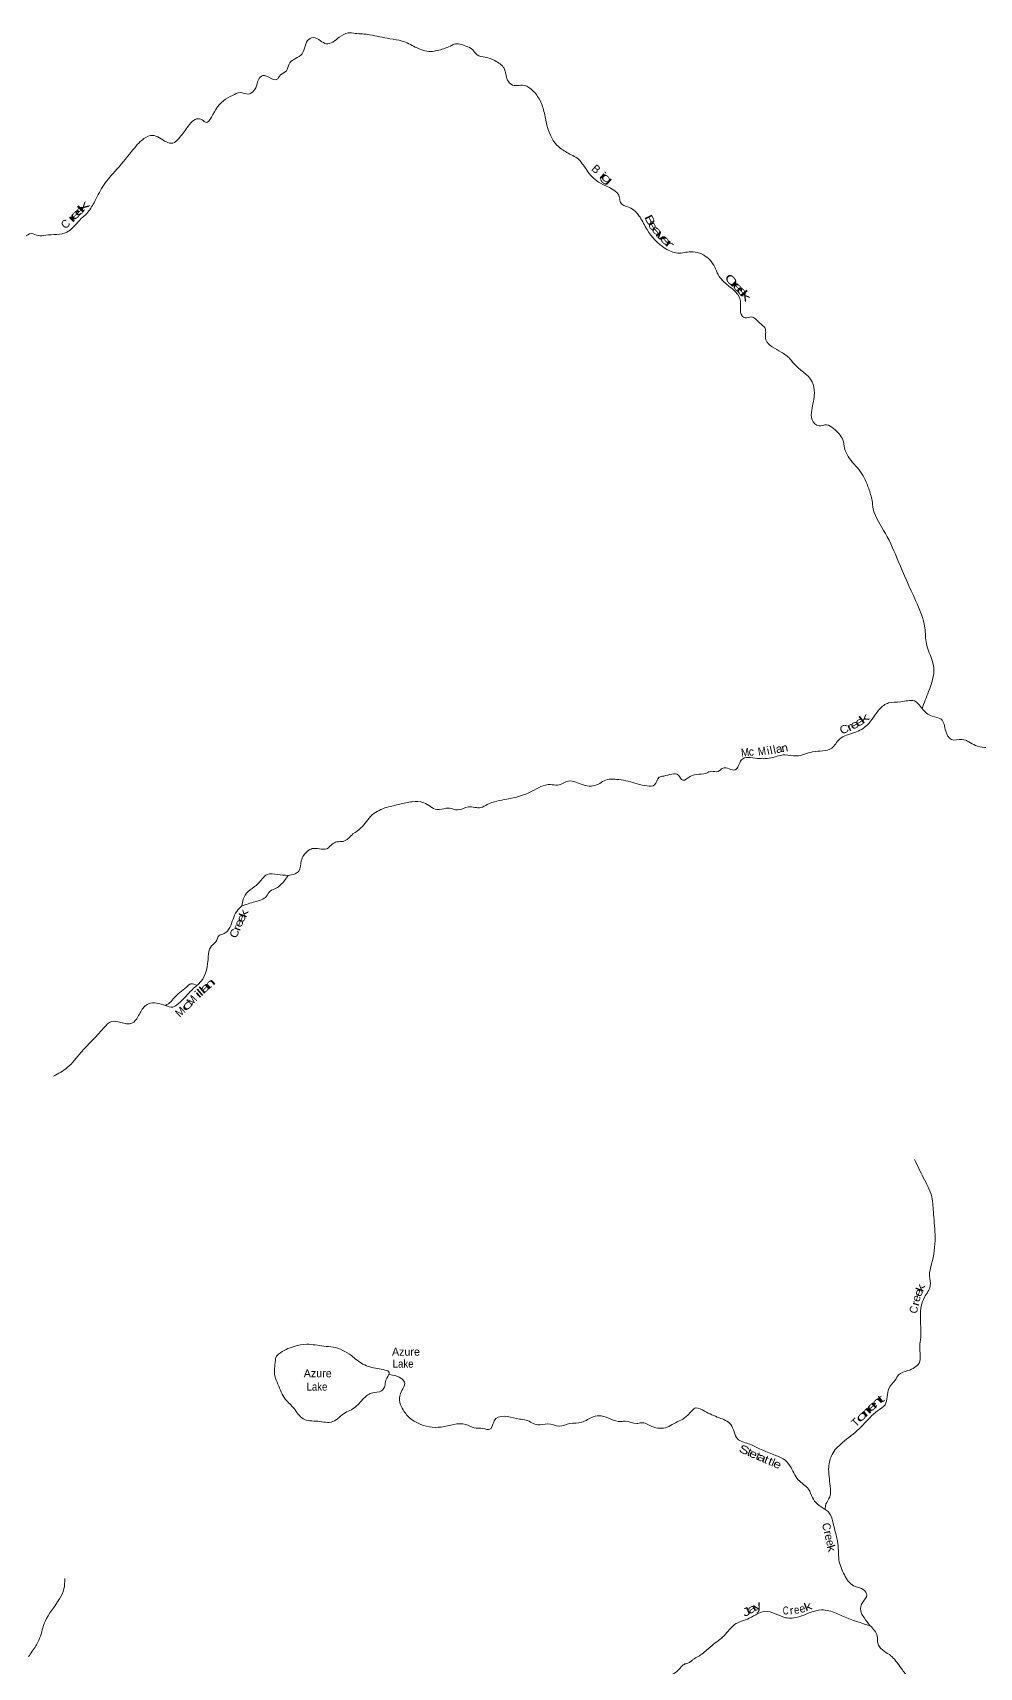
# Model space of a CAD drawing. Header units: feet. Extents: x -244583 to 4, y 367440 to 553773.
# Drawn here: x -68841 to -45185, y 459330 to 500188 of the extents above; entities that cross this region are included whole.
import ezdxf
from ezdxf.enums import TextEntityAlignment as Align

# ---------------------------------------------------------------- set-up
doc = ezdxf.new("R2010")
doc.units = ezdxf.units.FT
doc.header["$LTSCALE"] = 80
doc.layers.add('39', color=7, linetype='Continuous', lineweight=13)
doc.layers.add('41', color=7, linetype='Continuous')

msp = doc.modelspace()

# ---------------------------------------------------------------- linework, layer by layer
at = {"layer": '39'}
for points in [[(-60783.37, 500169.96), (-60953.46, 500181.53), (-61179.65, 500073.7), (-61504.79, 499910.98), (-61648.63, 499987.45), (-61832.92, 500065.84), (-61970.23, 499990.61), (-62044.48, 499802.29), (-62143.05, 499626.03), (-62322.7, 499512.25), (-62433.62, 499404.74), (-62499.84, 499234.64), (-62645.15, 499133.1), (-62745.92, 499017.52), (-62885.56, 499043.43), (-63092.1, 499119.73), (-63198.95, 499008.18), (-63267.12, 498811.78), (-63450.68, 498653.49), (-63657.1, 498689.34), (-63847.01, 498622.06), (-64266.61, 498266.91), (-64540.73, 497956.66), (-64573.19, 497988.94), (-64704.81, 498037.12), (-64977.19, 497819.93), (-65194.76, 497538.16), (-65340.05, 497428.52), (-65499.92, 497456.41), (-65846.29, 497621.33), (-66062.45, 497539.82), (-66368.89, 497217.35), (-66792.08, 496714.52), (-67088.26, 496345.54), (-67307.47, 495938.35), (-67488.68, 495670.84), (-67674.22, 495496.36), (-67986.8, 495198.15), (-68512.46, 495127.92), (-68698.49, 495115.28), (-68874.61, 495165.36), (-69062.43, 495073.82), (-69282.19, 494846.66), (-69217.01, 494697.15), (-69328.05, 494632.11), (-69724.82, 494744.3), (-69852.16, 494715.63), (-69997.31, 494561.49), (-70177.16, 494508.41), (-70520.97, 494499.37), (-70692.6, 494407.87), (-70866.29, 494324.46), (-71112.33, 494093.18), (-71447.01, 493744.33), (-71581.95, 493559.88), (-71791.99, 493460.18), (-71921.03, 493328.34), (-72053.43, 492973.98), (-72148.18, 492872.58), (-72311.86, 492823.58), (-72497.38, 492645.06), (-72607.65, 492329.19), (-72689.47, 491968.9), (-72712.85, 491681.59), (-72816.88, 491311.13), (-72866, 490841.69), (-73014.46, 490446.83), (-73082.17, 490106.8), (-73140.94, 489485.63), (-73259.1, 489105.01), (-73593.57, 488691.43), (-73610.94, 488420.32), (-73454.66, 488244.76), (-73111.88, 487932.16), (-72969.59, 487701.95), (-72657.53, 487514.68), (-72355.9, 487428.53), (-72272.74, 487353.91), (-72231.67, 487293.21)], [(-60783.37, 500169.96), (-60420.46, 500135.63), (-59915.36, 500037.86), (-59605.01, 499979.25), (-59279.84, 499829.65), (-58890.12, 499718.95), (-58574.56, 499785.88), (-58400.79, 499851.84), (-58311.99, 499901.03), (-58019.95, 499854.44), (-57841.05, 499762.54), (-57732.78, 499631.7), (-57529.8, 499574.38), (-57294.22, 499488.94), (-57061.96, 499298.22), (-56976.88, 499005.27), (-56846.36, 498878.63), (-56516.04, 498862.67), (-56414.32, 498800.61), (-56199.96, 498561.18), (-56074.3, 498258.39), (-55999.01, 497916.79), (-55740.05, 497378.07), (-55493.67, 497195.54), (-55204.81, 497023.42), (-54963.59, 496707.25), (-54651.7, 496425.97), (-54173.12, 496060.81), (-54152.04, 495941.52), (-53940.54, 495823.53), (-53663.32, 495576.43), (-53486.96, 495265.89), (-53031.95, 494793.28), (-52719.18, 494678.01), (-52391.23, 494712.63), (-52176.26, 494677.66), (-51848.33, 494420.79), (-51653.33, 494051.67), (-51151.07, 493484.24), (-51114.07, 493112.02), (-51038.75, 493059.9), (-50880.93, 493087.29), (-50681.38, 492938.86), (-50538.63, 492802.18), (-50518.42, 492514.86), (-50357.14, 492335.8), (-50137.44, 492203.69), (-49911.39, 492031.15), (-49829.63, 491926.44), (-49360.48, 491460), (-49305.9, 491183.04), (-49373.83, 490751.4), (-49364.1, 490514.62), (-49188.8, 490357.92), (-49000.6, 490387.55), (-48825.72, 490291.57), (-48596.88, 490009.73), (-48550.9, 489803.56), (-48462.35, 489595.66), (-48151.78, 489211.14), (-47948.33, 488791.47), (-47865.24, 488492.44), (-47833.39, 488280.11), (-47531.4, 487670.82), (-47208.56, 486976.66), (-46776.37, 485993.77), (-46544.79, 485313.16), (-46507.59, 484912.6), (-46323.23, 484322.76), (-46452.78, 483720.65), (-46615.95, 483292.41)], [(-60838.73, 480162.4), (-60638.41, 480310.06), (-60357.04, 480635.87), (-59987.62, 480824.63), (-59668.07, 480901.71), (-59360.58, 480964.54), (-59068.69, 480940.21), (-58737.32, 480772.43), (-58504.56, 480802.36), (-58423.55, 480804.94), (-58228.75, 480759.71), (-57951.73, 480834.47), (-57637.62, 480818.4), (-57480.13, 480894.37), (-56992.83, 481029.28), (-56368.21, 481225.85), (-55901.41, 481395.03), (-55718.98, 481380.08), (-55448.22, 481481.12), (-55082.9, 481384.42), (-54704.2, 481403.2), (-54562.99, 481489.18), (-54192.46, 481518.02), (-53961.24, 481477.09), (-53484.35, 481358.89), (-53298.17, 481386.47), (-53186.02, 481575.5), (-53064.69, 481606.69), (-52704.23, 481627.37), (-52593.98, 481502.62), (-52412.28, 481592.93), (-52262.74, 481646.58), (-52001.66, 481682.77), (-51876.35, 481726.14), (-51712.23, 481721.19), (-51597.35, 481806.99), (-51283.04, 481762.58), (-51132.78, 482006.52), (-50727.91, 482049.77), (-50349.23, 482070.57), (-50045.82, 482137.42), (-49751.88, 482109.06), (-49349.44, 482211), (-48874.02, 482305.33), (-48675.04, 482533.41), (-48301.36, 482693.86), (-47982.61, 482886.32), (-47677.39, 483279.1), (-47451.57, 483434.48), (-47147.88, 483460.85), (-46807.69, 483483.41), (-46615.95, 483292.41)], [(-46615.95, 483292.41), (-46363.44, 483101.82), (-46138.05, 483026.44), (-46022.56, 482729.65), (-45881.33, 482520.09), (-45611.9, 482519.9), (-45280.69, 482374.39), (-44822.63, 482343.1), (-44493.08, 482438.47)], [(-60838.73, 480162.4), (-61085.33, 479974.95), (-61241.02, 479960.36), (-61356.14, 479905.43), (-61487.26, 479791.79), (-61673.33, 479789.26), (-61853.35, 479792.81), (-62065.21, 479628.38), (-62129.49, 479484.58), (-62191.42, 479233.57), (-62278.18, 479166.58), (-62464.11, 479119.55)], [(-62462.45, 479119.97), (-62725.12, 479149.17), (-62979.96, 479146.45), (-63100.99, 479042.95), (-63252.16, 478872.62), (-63458.01, 478724.38), (-63578.76, 478527.84), (-63616.67, 478359.84)], [(-63616.67, 478359.84), (-63289.33, 478463.9), (-62998.51, 478604.28), (-62907.89, 478731.96), (-62752.38, 478807.24), (-62647.44, 478884.39), (-62542.64, 479004.03), (-62457.88, 479121.13)], [(-63616.67, 478359.84), (-63741.65, 478223.96), (-63916.37, 477820.94), (-64059.51, 477668.83), (-64174.66, 477626.03), (-64265.18, 477465.98), (-64400.27, 477326.03), (-64452.15, 477097.31), (-64640.34, 476469.71), (-64729.05, 476378.44)], [(-64738.07, 476370.78), (-64884.9, 476414.42), (-64997.91, 476333.19), (-65163.35, 476199.23), (-65336.76, 476026.81), (-65389.16, 475965.98), (-65519.6, 475872.42)], [(-65520.34, 475872.57), (-65336.17, 475834.64), (-65204.94, 475911.87), (-65033.53, 476078.22), (-64819.83, 476301.32), (-64729.05, 476378.44)], [(-65520.34, 475872.57), (-65945.21, 475911.86), (-66060.24, 475830.63), (-66211.2, 475591.52), (-66360.37, 475429.28), (-66641.57, 475448.74), (-66874.23, 475470.35), (-67051.76, 475320.17), (-67630.34, 474703.64), (-67977.04, 474320.37), (-68318.2, 474107.03)], [(-46805.75, 472025.82), (-46583.83, 471571.87), (-46373.87, 471089.49), (-46328.36, 470658.62), (-46287.86, 470071.85), (-46378.53, 469413.33), (-46431.17, 469113.37), (-46409.18, 468862.5), (-46555.12, 468580.13), (-46657.25, 468113.84), (-46649.46, 467571.38), (-46672.24, 467348.55), (-46689.65, 466935.47), (-46967.9, 466745.31), (-47200.15, 466640.49), (-47286.36, 466510.34), (-47442.93, 466300.77), (-47539.39, 465893.23), (-47728.78, 465742.13), (-47920.04, 465568.76), (-48185.54, 465291.64), (-48608.56, 464942.6), (-48863.82, 464649.36), (-48946.76, 464339.07), (-48909.01, 463857.54), (-48923.39, 463592.26), (-49019.34, 463405.37), (-49037.15, 463278.03)], [(-60871.76, 467122.37), (-61327.5, 467335.54), (-61566.23, 467357.14), (-61993.14, 467404.51), (-62306.47, 467349.03), (-62696.24, 467157.82), (-62756.71, 467090.9), (-62776.64, 466995.77), (-62789.62, 466611.39), (-62712.13, 466407.3), (-62522.86, 466027.52), (-62309.78, 465799.52), (-62084.47, 465539.2), (-61718.2, 465479.52), (-61339.95, 465470.44), (-61182.51, 465574.04), (-61035.23, 465693.79), (-60873.65, 465769.08)], [(-60871.76, 467122.37), (-60586.62, 466909.47), (-60413.93, 466837.78), (-60028.48, 466759.43), (-59934.9, 466701.37), (-59940.58, 466644.65)], [(-59940.58, 466644.65), (-60026.43, 466461.87), (-60051.85, 466328.1), (-60120.14, 466242.61), (-60372.95, 466182.18), (-60590.68, 466028.87), (-60719.15, 465889.29), (-60873.74, 465769.04)], [(-59940.58, 466644.65), (-59607.57, 466531.53), (-59544.03, 466424.68), (-59617.77, 466248.06), (-59668.47, 465962.29), (-59582.01, 465762.47), (-59394.13, 465543.1), (-59211.01, 465428.97), (-58628.96, 465335.77), (-58015.57, 465398.66), (-57810.41, 465319.09), (-57591.48, 465298.32), (-57413.08, 465279.29), (-57335.06, 465423.55), (-57262.99, 465547.52), (-56981.76, 465600.05), (-56679.45, 465533.29), (-56511.14, 465508.12), (-56218.61, 465390.68), (-55973.65, 465414.62), (-55679.53, 465359.94), (-55414.56, 465420.46), (-55121.06, 465454.85), (-54834.34, 465592.43), (-54631.9, 465614.06), (-54396.35, 465532.67), (-54140.69, 465473.68), (-54029.34, 465484.57), (-53745.31, 465423.75), (-53632.01, 465444.77), (-53368.01, 465351.43), (-52982.96, 465331.79), (-52823.52, 465417.89), (-52468.45, 465632.87), (-52269.13, 465812.37), (-52049.81, 465734.92), (-51686.03, 465567.36), (-51397.22, 465401.31), (-51224.57, 465040.14), (-50954.29, 464918.5), (-50675.9, 464794.89), (-50354.88, 464657.4), (-50088.68, 464539.78), (-49917.34, 464368.89), (-49712.34, 464018.06), (-49451.4, 463780.97), (-49356.78, 463573.11), (-49236.15, 463411.99), (-49036.69, 463277.72)], [(-49037.15, 463278.03), (-48942.96, 463199.41), (-48846.17, 462969.3), (-48762.84, 462635.86), (-48725.31, 462482.27), (-48691.72, 462016.9), (-48555.4, 461637.26), (-48326.65, 461367.57), (-48064.59, 461262.07), (-47994.88, 461141.08), (-48112.98, 460933.8), (-48148.13, 460743.27), (-48065.93, 460573.79), (-47910.55, 460368.37)], [(-68040.82, 461549.96), (-68060.24, 461288.96), (-68170.72, 461039.85), (-68533.03, 460472.46), (-68667.27, 460057.4), (-68801.99, 459802.15), (-68902.67, 459656.23), (-68943.31, 459590.51)], [(-47910.55, 460368.37), (-48576.61, 460598.65), (-48946.31, 460743.9), (-49124.72, 460764.95), (-49690.79, 460595.09), (-50024.88, 460570.55), (-50540.53, 460728.97), (-50716.39, 460673.12), (-50934.36, 460554.22), (-51301.97, 460395.84), (-51555.37, 460126.9), (-51861.58, 459877.84), (-52056.89, 459704.44), (-52312.67, 459544.95)], [(-47910.55, 460368.37), (-47738.6, 460110.43), (-47719.15, 459932.43), (-47606.56, 459763.15), (-47431.54, 459646.94), (-47304.24, 459531.29)], [(-57595.38, 454812.46), (-57424.25, 454849.05), (-57335.15, 454932.03), (-57234.22, 455000.57), (-57107.1, 455062.45), (-57000.42, 455116.7), (-56932.52, 455159.68), (-56862.36, 455299.77), (-56808.73, 455426.06), (-56743.09, 455546.01), (-56687.07, 455601.41), (-56579.36, 455613.13), (-56456.34, 455586.04), (-56381.19, 455592.42), (-56304.1, 455681.75), (-56223.38, 455839.81), (-56169.09, 456081.46), (-56129.5, 456301.18), (-56076.91, 456470), (-56045.33, 456606.92), (-56006.35, 456800.34), (-56004.89, 456863.05), (-55993.48, 456917.44), (-55922.09, 457023.09), (-55880.16, 457082.85), (-55837.28, 457183.08), (-55757.27, 457223.76), (-55611.21, 457228.54), (-55479.57, 457223.52), (-55328.79, 457256.52), (-55223.81, 457324.97), (-55037.65, 457397.65), (-54857.81, 457460.35), (-54768.47, 457553.45), (-54648.5, 457743), (-54542.53, 457853.94), (-54379.08, 457908.92), (-54219.21, 457984.22), (-54130.86, 458121.87), (-54079.31, 458246.18), (-54044.58, 458344.57), (-53981.58, 458438.27), (-53901.19, 458495.13), (-53797.53, 458593.98), (-53697.97, 458690.89), (-53576.36, 458777.18), (-53433.59, 458901.45), (-53275.32, 458995), (-53177.12, 459033.25), (-53117.52, 459068.32), (-53088.92, 459077.79), (-52991.96, 459063.44), (-52901.44, 459120.08), (-52827.42, 459164.95), (-52732.52, 459235.65), (-52632.82, 459338.63), (-52562.38, 459403.83), (-52468.43, 459434.07), (-52396.52, 459474.94), (-52340.69, 459522.25), (-52312.67, 459544.95)], [(-47306.04, 459533.66), (-47230.48, 459434.33), (-47104.74, 459263.48), (-47024.23, 459152.35), (-46937.21, 459059.29), (-46875.63, 459005.26), (-46825.46, 458983.88), (-46772.88, 458978.64), (-46677.75, 458972.43), (-46541.87, 458975.41), (-46440.52, 458975.13), (-46249.14, 458924.22), (-46110.29, 458880.58), (-45980.25, 458806.78), (-45887.68, 458691.33), (-45823.28, 458584.61), (-45769.67, 458449.81), (-45702.25, 458298.5), (-45639.97, 458187.78), (-45531.85, 458043.64), (-45448.46, 457968.88), (-45358.94, 457896), (-45298.92, 457862.25), (-45210.07, 457761.05), (-45141.38, 457664.36), (-45055.59, 457518.71), (-45013.43, 457414.52), (-44970.98, 457322.47), (-44950.16, 457172.22), (-44947.11, 457042.62), (-44936.61, 456971.54), (-44900.48, 456869.51), (-44837.96, 456768.91), (-44741.99, 456712.08), (-44658.17, 456655.53), (-44605.27, 456577.41), (-44545.15, 456460.67), (-44482.21, 456378.28), (-44378.23, 456317.22), (-44217.19, 456269.03), (-44151.42, 456220.98), (-44072.27, 456138.22), (-44017.86, 456037.8), (-43965, 455870.63), (-43906.78, 455760.01), (-43843.65, 455685.7), (-43785.7, 455562.94), (-43728.56, 455405.79), (-43585.06, 455214.3), (-43461.58, 455033.37), (-43389.02, 454928.5), (-43335.27, 454886.79), (-43244.66, 454860.44), (-43067.37, 454813.91), (-42922.87, 454751.92), (-42861.58, 454685.76), (-42810.74, 454605.67), (-42716.94, 454542.81), (-42644.57, 454516.88), (-42557.88, 454496.69), (-42483.81, 454456.55), (-42381.43, 454413.74), (-42299.45, 454365.32), (-42230.01, 454301), (-42171.02, 454222.74), (-42078.4, 454109.31), (-41984.46, 453965.49), (-41926.8, 453830.6), (-41835.92, 453729.35), (-41770.15, 453681.3), (-41681.38, 453663.09), (-41550.17, 453639.87), (-41452.97, 453635.63), (-41372.77, 453684.41), (-41193.17, 453649.96), (-40931.4, 453575.19), (-40744.17, 453433.3), (-40628.03, 453284.92), (-40540.87, 453197.93), (-40467.05, 453147.68), (-40272.51, 453058.24), (-40090.04, 452973.13), (-39949.78, 452903.15), (-39807.73, 452823), (-39731.64, 452782.81), (-39610.55, 452759.82), (-39457.47, 452717.88), (-39353.35, 452662.89), (-39231.42, 452589.27), (-39018.08, 452436.67), (-38912.17, 452371.51)]]:
    msp.add_spline(points, degree=3, dxfattribs=at)

# ---------------------------------------------------------------- texts
at = {"layer": '41'}
for s, rotation, p in [('B', 317.23, (-54828.65, 496707.04)), ('C', 44.273, (-67951.86, 495335.21)), ('c', 4.96, (-50874.34, 482118.68)), ('i', 12.342, (-50442.97, 482148.18)), ('l', 13.022, (-50364.7, 482155.02)), ('l', 13.03, (-50280.59, 482167.76)), ('M', 47.539, (-64794.62, 475936.26)), ('M', 43.453, (-65088.03, 475642.5)), ('T', 43.756, (-48214.06, 465378.4)), ('l', 336.592, (-50370.7, 464359.2)), ('C', 284.095, (-49097.53, 462820.61)), ('e', 283.647, (-49000.12, 462418.44)), ('r', 4.79, (-49869.2, 460654.93)), ('e', 13.616, (-49586.3, 460702.86))]:
    msp.add_text(s, height=200, rotation=rotation, dxfattribs=at).set_placement(p, align=Align.CENTER)
for s, rotation, width, p in [('i', 318.679, 1.75, (-54662.08, 496543.39)), ('g', 318.679, 2, (-54556.43, 496474.71)), ('r', 45.174, 2.25, (-67786.17, 495494.98)), ('e', 45.174, 2.05, (-67702.67, 495581.23)), ('e', 44.047, 2, (-67603.99, 495673.06)), ('k', 45.434, 2.3, (-67506.66, 495769.3)), ('B', 295.808, 1.5, (-53503.8, 495463.49)), ('e', 297.794, 1.4, (-53424.78, 495314.69)), ('a', 307.254, 1.8, (-53309.84, 495169)), ('v', 310.175, 2, (-53201.47, 495042.53)), ('e', 313.149, 1.95, (-53098.46, 494940.51)), ('r', 316.97, 2.2, (-52989.08, 494838.4)), ('C', 310.452, 1.6, (-51465.8, 493944.49)), ('r', 314.437, 2.25, (-51353.33, 493832.85)), ('e', 314.437, 2, (-51272.65, 493750.29)), ('e', 313.186, 1.95, (-51179.91, 493655.15)), ('k', 309.611, 2.05, (-51100.13, 493552.9)), ('e', 28.653, 1.45, (-48257.88, 482809.81)), ('e', 31.813, 1.55, (-48126.66, 482885.78)), ('k', 35.36, 1.85, (-48006.73, 482969.03)), ('C', 21.462, 1.15, (-48526.69, 482685.94)), ('r', 25.475, 1.5, (-48379.59, 482746.23)), ('M', 7.235, 0.9, (-51025.04, 482100.84)), ('M', 8.946, 0.9, (-50602.66, 482132.28)), ('a', 12.241, 1.1, (-50169.04, 482193.86)), ('n', 11.515, 1.1, (-50030.41, 482216.79)), ('e', 65.72, 1.3, (-63541.36, 478017.51)), ('k', 69.393, 1.4, (-63475.77, 478139.08)), ('C', 67.382, 1.15, (-63709.33, 477638.85)), ('r', 69.26, 1.35, (-63645.45, 477774.11)), ('e', 66.141, 1.3, (-63599.65, 477892.14)), ('a', 40.349, 1.95, (-64467.85, 476250.26)), ('n', 40.349, 1.95, (-64359.24, 476339.35)), ('i', 43.042, 1.8, (-64645.77, 476078.01)), ('l', 40.349, 1.65, (-64595.2, 476123.19)), ('l', 40.349, 1.65, (-64541.71, 476178.52)), ('c', 44.835, 2.3, (-64912.36, 475814.09)), ('k', 70.372, 1.35, (-46561.84, 468783.52)), ('e', 68.758, 1.25, (-46614.17, 468661.37)), ('C', 78.41, 0.95, (-46726.22, 468249.62)), ('r', 74.365, 1.2, (-46687.24, 468399.93)), ('e', 74.365, 1.1, (-46664.19, 468526.65)), ('r', 45.071, 2.25, (-47964.46, 465633.07)), ('r', 45.071, 2.25, (-47878.68, 465712.86)), ('e', 42.64, 1.95, (-47803.26, 465786.51)), ('n', 43.742, 2.1, (-47693.78, 465881.58)), ('t', 40.042, 1.8, (-47584.05, 465962.97)), ('o', 45.382, 2, (-48064.45, 465537.24)), ('S', 335.926, 1.4, (-51099.31, 464676.62)), ('t', 335.998, 1.2, (-50968.95, 464618.52)), ('e', 336.117, 1.3, (-50870.77, 464574.95)), ('t', 336.117, 1.2, (-50753.37, 464523.42)), ('a', 336.69, 1.4, (-50657.76, 464482.19)), ('t', 336.94, 1.2, (-50542, 464432.74)), ('t', 336.94, 1.2, (-50440.6, 464388.27)), ('e', 335.732, 1.3, (-50269.14, 464317.27)), ('r', 283.968, 1.15, (-49061.05, 462674.78)), ('e', 283.968, 1.05, (-49035.25, 462560.08)), ('k', 286.818, 1.25, (-48975.25, 462275.52)), ('y', 28.293, 1.55, (-50689.75, 460778.33)), ('k', 20.463, 1.4, (-49433.92, 460759.01)), ('J', 23.487, 1.45, (-50967.26, 460627.15)), ('a', 28.94, 1.55, (-50828.12, 460707.07)), ('C', 0.668, 0.75, (-50021.7, 460650.59)), ('e', 8.522, 0.9, (-49734.78, 460669.39))]:
    msp.add_text(s, height=200, rotation=rotation, dxfattribs=dict(at, width=width)).set_placement(p, align=Align.CENTER)
for p in [(-59862.18, 467118.29), (-62067.46, 466579.77)]:
    msp.add_text('Azure', height=200, dxfattribs=at).set_placement(p)
at = {"layer": '41', "width": 0.9}
for p in [(-59844.74, 466818.34), (-61997.94, 466245.08)]:
    msp.add_text('Lake', height=200, dxfattribs=at).set_placement(p)

doc.saveas('drawing.dxf')
